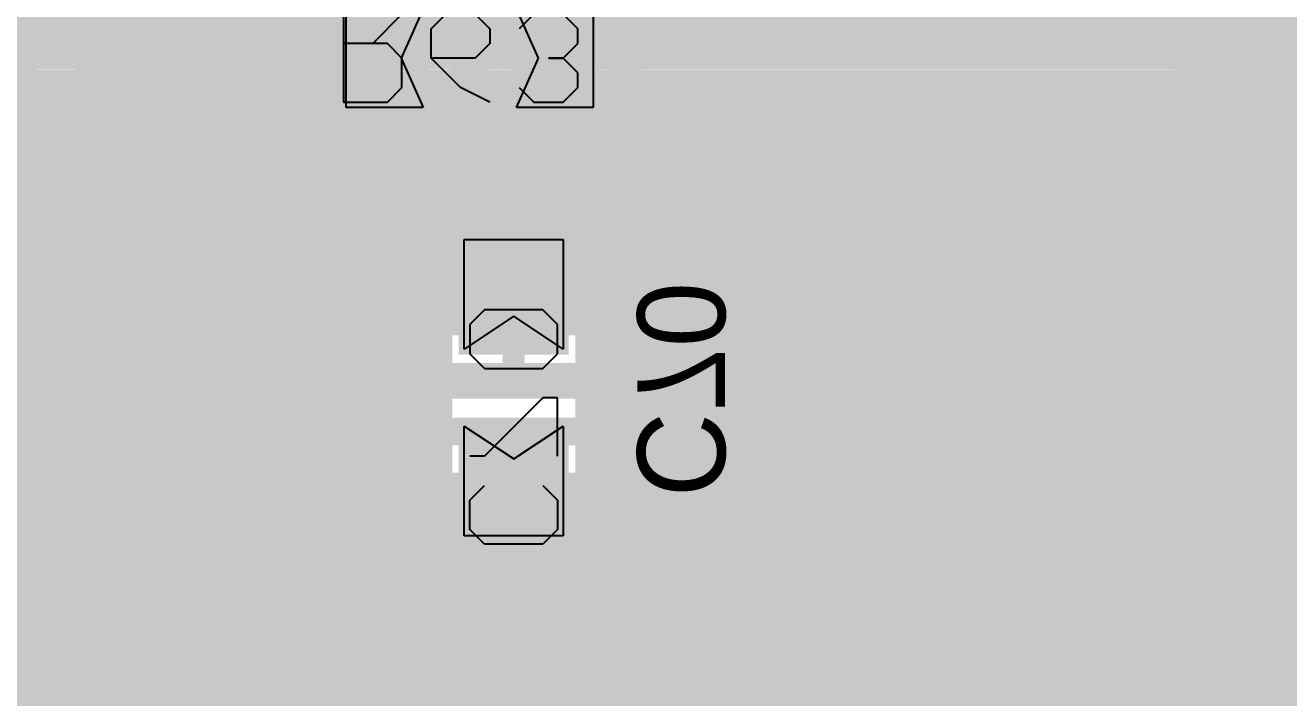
# Model space of a CAD drawing. Header units: millimetres. Extents: x 0.11 to 5.67, y 0.55 to 4.24.
# Drawn here: x 4.1892 to 4.6419, y 3.6122 to 3.8533 of the extents above; entities that cross this region are included whole.
import ezdxf

# ---------------------------------------------------------------- set-up
doc = ezdxf.new("R2010")
doc.units = ezdxf.units.MM
doc.header["$MEASUREMENT"] = 0
for name, color, linetype in [('BottomLayer', 5, 'Continuous'), ('BottomOverlay', 54, 'Continuous'), ('BottomPaste', 16, 'Continuous'), ('BottomSolder', 6, 'Continuous'), ('InternalPlane1', 76, 'Continuous'), ('InternalPlane2', 16, 'Continuous'), ('Mechanical3', 76, 'Continuous'), ('MultiLayer', 9, 'Continuous'), ('PadHoleLayer', 156, 'Continuous'), ('TopLayer', 1, 'Continuous'), ('ViaHoleLayer', 16, 'Continuous')]:
    doc.layers.add(name, color=color, linetype=linetype)

# ---------------------------------------------------------------- blocks, each defined once
blk = doc.blocks.new('ETHERNET_RJ45_4PORTS_36')
at = {"layer": 'InternalPlane1', "const_width": 0.08299}
blk.add_lwpolyline([(-1.0915, -0.4099, 1), (-1.0085, -0.4099, 1)], format="xyb", close=True, dxfattribs=at)
at = {"layer": 'InternalPlane2', "const_width": 0.08299}
blk.add_lwpolyline([(-1.0915, -0.4099, 1), (-1.0085, -0.4099, 1)], format="xyb", close=True, dxfattribs=at)
at = {"layer": 'PadHoleLayer', "const_width": 0.06299}
blk.add_lwpolyline([(-1.0815, -0.4099, 1), (-1.0185, -0.4099, 1)], format="xyb", close=True, dxfattribs=at)
blk = doc.blocks.new('RC0603_B_113')
at = {"layer": 'BottomLayer'}
for points in [[(-0.04429, -0.01772), (-0.01673, -0.01772), (-0.04429, 0.01772), (-0.01673, 0.01772)], [(0.04427, 0.01772), (0.01671, 0.01772), (0.04427, -0.01772), (0.01671, -0.01772)]]:
    blk.add_solid(points, dxfattribs=at)
at = {"layer": 'BottomOverlay', "const_width": 0.00701}
for points in [[(-0.05217, -0.02559), (-0.05217, 0.02559)], [(-0.05217, 0.02559), (0.05217, 0.02559)], [(0.05217, -0.02559), (0.05217, 0.02559)], [(-0.05217, -0.02559), (0.05217, -0.02559)]]:
    blk.add_lwpolyline(points, dxfattribs=at)
at = {"layer": 'BottomOverlay', "const_width": 0.0035}
for points in [[(-0.05392, 0.02559, 1), (-0.05041, 0.02559, 1)], [(-0.05392, 0.02559, 1), (-0.05041, 0.02559, 1)], [(0.05041, 0.02559, 1), (0.05392, 0.02559, 1)], [(0.05041, 0.02559, 1), (0.05392, 0.02559, 1)], [(-0.05392, -0.02559, 1), (-0.05041, -0.02559, 1)], [(-0.05392, -0.02559, 1), (-0.05041, -0.02559, 1)], [(0.05041, -0.02559, 1), (0.05392, -0.02559, 1)], [(0.05041, -0.02559, 1), (0.05392, -0.02559, 1)]]:
    blk.add_lwpolyline(points, format="xyb", close=True, dxfattribs=at)
at = {"layer": 'BottomPaste'}
for p, q in [((-0.04429, -0.01772), (-0.04429, 0.01772)), ((-0.04429, 0.01772), (-0.01673, 0.01772)), ((-0.01673, 0.01772), (-0.02461, 0)), ((0.02458, 0), (0.01671, 0.01772)), ((0.01671, 0.01772), (0.04427, 0.01772)), ((0.04427, 0.01772), (0.04427, -0.01772)), ((-0.02461, 0), (-0.01673, -0.01772)), ((0.01671, -0.01772), (0.02458, 0)), ((-0.01673, -0.01772), (-0.04429, -0.01772)), ((0.04427, -0.01772), (0.01671, -0.01772))]:
    blk.add_line(p, q, dxfattribs=at)
at = {"layer": 'BottomSolder'}
for points in [[(-0.04626, -0.01969), (-0.01476, -0.01969), (-0.04626, 0.01969), (-0.01476, 0.01969)], [(0.04624, 0.01969), (0.01474, 0.01969), (0.04624, -0.01969), (0.01474, -0.01969)]]:
    blk.add_solid(points, dxfattribs=at)
at = {"layer": 'Mechanical3'}
for p, q in [((-0.04528, 0.01575), (-0.04528, -0.01574)), ((-0.03478, 0.00525), (-0.02429, 0.01575)), ((-0.01379, 0.0105), (-0.00854, 0.01575)), ((-0.00854, 0.01575), (0.00195, 0.01575)), ((0.00195, 0.01575), (0.0072, 0.0105)), ((0.02294, 0.01575), (0.0177, 0.0105)), ((0.03344, 0.01575), (0.02294, 0.01575)), ((0.03869, 0.0105), (0.03344, 0.01575)), ((-0.01379, 0.00001), (-0.01379, 0.0105)), ((0.0072, 0.0105), (0.0072, 0.00525)), ((0.03869, 0.00525), (0.03869, 0.0105)), ((-0.02953, 0.00525), (-0.04528, 0.00525)), ((-0.02429, 0.00001), (-0.02953, 0.00525)), ((0.0072, 0.00525), (0.00195, 0.00001)), ((0.03344, 0.00001), (0.03869, 0.00525)), ((-0.02429, -0.01049), (-0.02429, 0.00001)), ((-0.00329, -0.01049), (-0.01379, 0.00001)), ((0.00195, 0.00001), (-0.01379, 0.00001)), ((0.03344, 0.00001), (0.02819, 0.00001)), ((0.02819, 0.00001), (0.03344, 0.00001)), ((0.03869, -0.00524), (0.03344, 0.00001)), ((0.03869, -0.01049), (0.03869, -0.00524)), ((-0.02953, -0.01574), (-0.02429, -0.01049)), ((0.0072, -0.01574), (-0.00329, -0.01049)), ((0.0177, -0.01049), (0.02294, -0.01574)), ((0.03344, -0.01574), (0.03869, -0.01049)), ((-0.04528, -0.01574), (-0.02953, -0.01574)), ((0.02294, -0.01574), (0.03344, -0.01574))]:
    blk.add_line(p, q, dxfattribs=at)
blk = doc.blocks.new('CC0603_B_212')
at = {"layer": 'BottomLayer'}
for points in [[(-0.05315, -0.01772), (-0.01378, -0.01772), (-0.05315, 0.01772), (-0.01378, 0.01772)], [(0.05315, 0.01772), (0.01378, 0.01772), (0.05315, -0.01772), (0.01378, -0.01772)]]:
    blk.add_solid(points, dxfattribs=at)
at = {"layer": 'BottomOverlay', "const_width": 0.00701}
for points in [[(-0.06031, -0.02558, -0.201181), (-0.06035, 0.02547)], [(0.06042, 0.02547, -0.201181), (0.06038, -0.02558)]]:
    blk.add_lwpolyline(points, format="xyb", dxfattribs=at)
at = {"layer": 'BottomOverlay', "const_width": 0.0035}
for points in [[(-0.0621, 0.02547, 1), (-0.0586, 0.02547, 1)], [(-0.06172, 0.0255, 1), (-0.05821, 0.0255, 1)], [(0.05828, 0.0255, 1), (0.06179, 0.0255, 1)], [(0.05867, 0.02547, 1), (0.06217, 0.02547, 1)], [(-0.06206, -0.02558, 1), (-0.05856, -0.02558, 1)], [(-0.06179, -0.02559, 1), (-0.05829, -0.02559, 1)], [(0.05829, -0.02559, 1), (0.06179, -0.02559, 1)], [(0.05863, -0.02558, 1), (0.06213, -0.02558, 1)]]:
    blk.add_lwpolyline(points, format="xyb", close=True, dxfattribs=at)
at = {"layer": 'BottomOverlay', "const_width": 0.00701}
for points in [[(-0.05996, 0.0255), (0.06004, 0.0255)], [(-0.06004, -0.02559), (0.06004, -0.02559)]]:
    blk.add_lwpolyline(points, dxfattribs=at)
at = {"layer": 'BottomPaste'}
for p, q in [((-0.05315, -0.01772), (-0.05315, 0.01772)), ((-0.05315, 0.01772), (-0.01378, 0.01772)), ((-0.01378, 0.01772), (-0.02559, 0)), ((0.02559, 0), (0.01378, 0.01772)), ((0.01378, 0.01772), (0.05315, 0.01772)), ((0.05315, 0.01772), (0.05315, -0.01772)), ((-0.02559, 0), (-0.01378, -0.01772)), ((0.01378, -0.01772), (0.02559, 0)), ((-0.01378, -0.01772), (-0.05315, -0.01772)), ((0.05315, -0.01772), (0.01378, -0.01772))]:
    blk.add_line(p, q, dxfattribs=at)
at = {"layer": 'BottomSolder'}
for points in [[(-0.05512, -0.01969), (-0.01181, -0.01969), (-0.05512, 0.01969), (-0.01181, 0.01969)], [(0.05512, 0.01969), (0.01181, 0.01969), (0.05512, -0.01969), (0.01181, -0.01969)]]:
    blk.add_solid(points, dxfattribs=at)
at = {"layer": 'Mechanical3'}
for p, q in [((-0.0561, 0.0105), (-0.05085, 0.01575)), ((-0.05085, 0.01575), (-0.04036, 0.01575)), ((-0.04036, 0.01575), (-0.03511, 0.0105)), ((-0.02462, 0.0105), (-0.02462, 0.01575)), ((0.01212, 0.01575), (0.00687, 0.0105)), ((0.02261, 0.01575), (0.01212, 0.01575)), ((0.02786, 0.0105), (0.02261, 0.01575)), ((-0.0561, -0.01049), (-0.0561, 0.0105)), ((-0.00363, -0.01049), (-0.02462, 0.0105)), ((0.00687, 0.0105), (0.00687, -0.01049)), ((0.02786, -0.01049), (0.02786, 0.0105)), ((-0.05085, -0.01574), (-0.0561, -0.01049)), ((-0.03511, -0.01049), (-0.04036, -0.01574)), ((-0.00363, -0.01574), (-0.00363, -0.01049)), ((0.00687, -0.01049), (0.01212, -0.01574)), ((0.02261, -0.01574), (0.02786, -0.01049)), ((-0.04036, -0.01574), (-0.05085, -0.01574)), ((-0.02462, -0.01574), (-0.00363, -0.01574)), ((0.01212, -0.01574), (0.02261, -0.01574))]:
    blk.add_line(p, q, dxfattribs=at)

msp = doc.modelspace()

# ---------------------------------------------------------------- linework, layer by layer
at = {"layer": 'BottomLayer'}
for points, const_width in [([(4.16043, 3.89817), (4.21706, 3.84154)], 0.01969), ([(4.37891, 3.84154), (4.37891, 3.88777)], 0.00787), ([(4.34547, 3.81004), (4.34547, 3.87303)], 0.00787), ([(4.35135, 3.81004), (4.35135, 3.87303)], 0.00787), ([(4.40647, 3.81004), (4.40647, 3.87303)], 0.00787), ([(4.34547, 3.85727), (4.35135, 3.85727)], 0.00787), ([(4.40647, 3.85727), (4.61721, 3.85727)], 0.00787), ([(4.17266, 3.85253), (4.20036, 3.82483)], 0.00787), ([(4.34547, 3.8494), (4.35135, 3.8494)], 0.00787), ([(4.40647, 3.8494), (4.61233, 3.8494)], 0.00787), ([(4.21706, 3.84154), (4.31791, 3.84154)], 0.01969), ([(4.34547, 3.84153), (4.35135, 3.84153)], 0.00787), ([(4.40647, 3.84153), (4.60865, 3.84153)], 0.00787), ([(3.90497, 3.83365), (4.19154, 3.83365)], 0.00787), ([(4.34547, 3.83365), (4.35135, 3.83365)], 0.00787), ([(4.40647, 3.83365), (4.60598, 3.83365)], 0.00787), ([(3.89709, 3.82578), (4.19942, 3.82578)], 0.00787), ([(4.34547, 3.82578), (4.35135, 3.82578)], 0.00787), ([(4.40647, 3.82578), (4.60422, 3.82578)], 0.00787), ([(3.87498, 3.8179), (4.29035, 3.8179)], 0.00787), ([(4.21706, 3.81791), (4.29035, 3.81791)], 0.00787), ([(4.29035, 3.81004), (4.29035, 3.81791)], 0.00787), ([(4.34547, 3.8179), (4.35135, 3.8179)], 0.00787), ([(4.40647, 3.8179), (4.60331, 3.8179)], 0.00787), ([(3.87498, 3.81003), (4.60321, 3.81003)], 0.00787), ([(4.29035, 3.81004), (4.34547, 3.81004)], 0.00787), ([(4.35135, 3.81004), (4.40647, 3.81004)], 0.00787), ([(2.65592, 3.80216), (4.60392, 3.80216)], 0.00787), ([(2.65438, 3.79428), (4.60546, 3.79428)], 0.00787), ([(3.92126, 3.78641), (4.33465, 3.78641)], 0.00787), ([(4.33465, 3.78839), (4.3937, 3.78839)], 0.00787), ([(4.33465, 3.72539), (4.33465, 3.78839)], 0.00787), ([(4.3937, 3.72539), (4.3937, 3.78839)], 0.00787), ([(4.3937, 3.78641), (4.6079, 3.78641)], 0.00787), ([(4.36417, 3.75689), (4.36417, 3.78445)], 0.00787), ([(3.92126, 3.77853), (4.33465, 3.77853)], 0.00787), ([(4.3937, 3.77853), (4.61132, 3.77853)], 0.00787), ([(3.92126, 3.77066), (4.33465, 3.77066)], 0.00787), ([(4.3937, 3.77066), (4.61588, 3.77066)], 0.00787), ([(3.92126, 3.76279), (4.33465, 3.76279)], 0.00787), ([(4.3937, 3.76279), (4.62184, 3.76279)], 0.00787), ([(3.92126, 3.75491), (4.33465, 3.75491)], 0.00787), ([(4.33858, 3.75689), (4.36417, 3.75689)], 0.00787), ([(4.36417, 3.75689), (4.38976, 3.75689)], 0.00787), ([(4.36417, 3.72933), (4.36417, 3.75689)], 0.00787), ([(4.3937, 3.75491), (4.62972, 3.75491)], 0.00787), ([(3.92126, 3.74704), (4.33465, 3.74704)], 0.00787), ([(4.3937, 3.74704), (4.64063, 3.74704)], 0.00787), ([(3.92126, 3.73916), (4.33465, 3.73916)], 0.00787), ([(4.3937, 3.73916), (4.65887, 3.73916)], 0.00787), ([(3.92126, 3.73129), (4.33465, 3.73129)], 0.00787), ([(4.3937, 3.73129), (4.74792, 3.73129)], 0.00787), ([(3.92323, 3.72342), (4.33268, 3.72342)], 0.00787), ([(4.33268, 3.72343), (4.39567, 3.72343)], 0.00787), ([(4.33268, 3.6565), (4.33268, 3.72343)], 0.00787), ([(4.33465, 3.72539), (4.3937, 3.72539)], 0.00787), ([(4.39567, 3.6565), (4.39567, 3.72343)], 0.00787), ([(4.39567, 3.72342), (4.7418, 3.72342)], 0.00787), ([(3.92323, 3.71554), (4.33268, 3.71554)], 0.00787), ([(4.39567, 3.71554), (4.73755, 3.71554)], 0.00787), ([(3.92323, 3.70767), (4.33268, 3.70767)], 0.00787), ([(4.39567, 3.70767), (4.73474, 3.70767)], 0.00787), ([(3.92323, 3.69979), (4.33268, 3.69979)], 0.00787), ([(4.39567, 3.69979), (4.73315, 3.69979)], 0.00787), ([(4.36417, 3.63681), (4.36417, 3.68996)], 0.01969), ([(3.92323, 3.69192), (4.33268, 3.69192)], 0.00787), ([(4.39567, 3.69192), (4.73268, 3.69192)], 0.00787), ([(3.92323, 3.68405), (4.33268, 3.68405)], 0.00787), ([(4.39567, 3.68405), (4.7333, 3.68405)], 0.00787), ([(3.92323, 3.67617), (4.33268, 3.67617)], 0.00787), ([(4.39567, 3.67617), (4.73505, 3.67617)], 0.00787), ([(3.92323, 3.6683), (4.33268, 3.6683)], 0.00787), ([(4.39567, 3.6683), (4.73804, 3.6683)], 0.00787), ([(3.92323, 3.66042), (4.33268, 3.66042)], 0.00787), ([(4.39567, 3.66042), (4.74251, 3.66042)], 0.00787), ([(4.33268, 3.6565), (4.34055, 3.6565)], 0.00787), ([(4.34055, 3.63681), (4.34055, 3.6565)], 0.00787), ([(4.3878, 3.6565), (4.39567, 3.6565)], 0.00787), ([(4.3878, 3.6466), (4.3878, 3.6565)], 0.00787), ([(3.91535, 3.65255), (4.34055, 3.65255)], 0.00787), ([(4.3878, 3.65255), (4.74895, 3.65255)], 0.00787), ([(4.3878, 3.6466), (4.42627, 3.60812)], 0.00787), ([(3.91535, 3.64468), (4.34055, 3.64468)], 0.00787), ([(4.36417, 3.63681), (4.42992, 3.57106)], 0.01969), ([(4.38971, 3.64468), (4.75853, 3.64468)], 0.00787), ([(3.91535, 3.6368), (4.34055, 3.6368)], 0.00787), ([(4.39759, 3.6368), (4.77707, 3.6368)], 0.00787), ([(3.91502, 3.62893), (4.34191, 3.62893)], 0.00787), ([(4.40546, 3.62893), (5.0016, 3.62893)], 0.00787), ([(3.91218, 3.62105), (4.34657, 3.62105)], 0.00787), ([(4.34747, 3.62011), (4.38785, 3.57973)], 0.00787), ([(4.41334, 3.62105), (4.99404, 3.62105)], 0.00787), ([(3.90544, 3.61318), (4.3544, 3.61318)], 0.00787), ([(4.42121, 3.61318), (4.98758, 3.61318)], 0.00787)]:
    msp.add_lwpolyline(points, dxfattribs=dict(at, const_width=const_width))
for points, const_width in [([(4.75669, 3.81299, 1), (4.60315, 3.81299, 1)], 0.00787), ([(4.3435, 3.8494, 1), (4.34744, 3.8494, 1)], 0.00394), ([(4.34939, 3.8494, 1), (4.35332, 3.8494, 1)], 0.00394), ([(4.4045, 3.8494, 1), (4.40844, 3.8494, 1)], 0.00394), ([(4.61036, 3.8494, 1), (4.6143, 3.8494, 1)], 0.00394), ([(4.21214, 3.84154, 1), (4.22199, 3.84154, 1)], 0.00984), ([(4.21214, 3.84154, 1), (4.22199, 3.84154, 1)], 0.00984), ([(4.31299, 3.84154, 1), (4.32283, 3.84154, 1)], 0.00984), ([(4.3435, 3.84153, 1), (4.34744, 3.84153, 1)], 0.00394), ([(4.34939, 3.84153, 1), (4.35332, 3.84153, 1)], 0.00394), ([(4.37694, 3.84154, 1), (4.38088, 3.84154, 1)], 0.00394), ([(4.4045, 3.84153, 1), (4.40844, 3.84153, 1)], 0.00394), ([(4.60668, 3.84153, 1), (4.61062, 3.84153, 1)], 0.00394), ([(4.18957, 3.83365, 1), (4.19351, 3.83365, 1)], 0.00394), ([(4.3435, 3.83365, 1), (4.34744, 3.83365, 1)], 0.00394), ([(4.34939, 3.83365, 1), (4.35332, 3.83365, 1)], 0.00394), ([(4.4045, 3.83365, 1), (4.40844, 3.83365, 1)], 0.00394), ([(4.60401, 3.83365, 1), (4.60795, 3.83365, 1)], 0.00394), ([(4.19745, 3.82578, 1), (4.20138, 3.82578, 1)], 0.00394), ([(4.19839, 3.82483, 1), (4.20233, 3.82483, 1)], 0.00394), ([(4.19839, 3.82483, 1), (4.20233, 3.82483, 1)], 0.00394), ([(4.19839, 3.82483, 1), (4.20233, 3.82483, 1)], 0.00394), ([(4.3435, 3.82578, 1), (4.34744, 3.82578, 1)], 0.00394), ([(4.34939, 3.82578, 1), (4.35332, 3.82578, 1)], 0.00394), ([(4.4045, 3.82578, 1), (4.40844, 3.82578, 1)], 0.00394), ([(4.60225, 3.82578, 1), (4.60619, 3.82578, 1)], 0.00394), ([(4.2151, 3.81791, 1), (4.21903, 3.81791, 1)], 0.00394), ([(4.2151, 3.81791, 1), (4.21903, 3.81791, 1)], 0.00394), ([(4.2151, 3.81791, 1), (4.21903, 3.81791, 1)], 0.00394), ([(4.28839, 3.81791, 1), (4.29232, 3.81791, 1)], 0.00394), ([(4.28839, 3.81791, 1), (4.29232, 3.81791, 1)], 0.00394), ([(4.28839, 3.8179, 1), (4.29232, 3.8179, 1)], 0.00394), ([(4.3435, 3.8179, 1), (4.34744, 3.8179, 1)], 0.00394), ([(4.34939, 3.8179, 1), (4.35332, 3.8179, 1)], 0.00394), ([(4.4045, 3.8179, 1), (4.40844, 3.8179, 1)], 0.00394), ([(4.60134, 3.8179, 1), (4.60528, 3.8179, 1)], 0.00394), ([(4.60118, 3.81299, 1), (4.60512, 3.81299, 1)], 0.00394), ([(4.28839, 3.81004, 1), (4.29232, 3.81004, 1)], 0.00394), ([(4.28839, 3.81004, 1), (4.29232, 3.81004, 1)], 0.00394), ([(4.3435, 3.81004, 1), (4.34744, 3.81004, 1)], 0.00394), ([(4.3435, 3.81004, 1), (4.34744, 3.81004, 1)], 0.00394), ([(4.34939, 3.81004, 1), (4.35332, 3.81004, 1)], 0.00394), ([(4.34939, 3.81004, 1), (4.35332, 3.81004, 1)], 0.00394), ([(4.4045, 3.81004, 1), (4.40844, 3.81004, 1)], 0.00394), ([(4.4045, 3.81004, 1), (4.40844, 3.81004, 1)], 0.00394), ([(4.60124, 3.81003, 1), (4.60518, 3.81003, 1)], 0.00394), ([(4.60195, 3.80216, 1), (4.60589, 3.80216, 1)], 0.00394), ([(4.6035, 3.79428, 1), (4.60743, 3.79428, 1)], 0.00394), ([(4.33268, 3.78839, 1), (4.33661, 3.78839, 1)], 0.00394), ([(4.33268, 3.78839, 1), (4.33661, 3.78839, 1)], 0.00394), ([(4.33268, 3.78641, 1), (4.33661, 3.78641, 1)], 0.00394), ([(4.39173, 3.78839, 1), (4.39567, 3.78839, 1)], 0.00394), ([(4.39173, 3.78839, 1), (4.39567, 3.78839, 1)], 0.00394), ([(4.39173, 3.78641, 1), (4.39567, 3.78641, 1)], 0.00394), ([(4.60593, 3.78641, 1), (4.60987, 3.78641, 1)], 0.00394), ([(4.3622, 3.78445, 1), (4.36614, 3.78445, 1)], 0.00394), ([(4.33268, 3.77853, 1), (4.33661, 3.77853, 1)], 0.00394), ([(4.39173, 3.77853, 1), (4.39567, 3.77853, 1)], 0.00394), ([(4.60935, 3.77853, 1), (4.61329, 3.77853, 1)], 0.00394), ([(4.25591, 3.7628, 1), (4.26772, 3.7628, 1)], 0.01181), ([(4.33268, 3.77066, 1), (4.33661, 3.77066, 1)], 0.00394), ([(4.39173, 3.77066, 1), (4.39567, 3.77066, 1)], 0.00394), ([(4.40551, 3.7628, 1), (4.41732, 3.7628, 1)], 0.01181), ([(4.55118, 3.7628, 1), (4.56299, 3.7628, 1)], 0.01181), ([(4.61391, 3.77066, 1), (4.61784, 3.77066, 1)], 0.00394), ([(4.33268, 3.76279, 1), (4.33661, 3.76279, 1)], 0.00394), ([(4.39173, 3.76279, 1), (4.39567, 3.76279, 1)], 0.00394), ([(4.61987, 3.76279, 1), (4.62381, 3.76279, 1)], 0.00394), ([(4.33268, 3.75491, 1), (4.33661, 3.75491, 1)], 0.00394), ([(4.33661, 3.75689, 1), (4.34055, 3.75689, 1)], 0.00394), ([(4.3622, 3.75689, 1), (4.36614, 3.75689, 1)], 0.00394), ([(4.3622, 3.75689, 1), (4.36614, 3.75689, 1)], 0.00394), ([(4.3622, 3.75689, 1), (4.36614, 3.75689, 1)], 0.00394), ([(4.3622, 3.75689, 1), (4.36614, 3.75689, 1)], 0.00394), ([(4.3878, 3.75689, 1), (4.39173, 3.75689, 1)], 0.00394), ([(4.39173, 3.75491, 1), (4.39567, 3.75491, 1)], 0.00394), ([(4.62775, 3.75491, 1), (4.63168, 3.75491, 1)], 0.00394), ([(4.33268, 3.74704, 1), (4.33661, 3.74704, 1)], 0.00394), ([(4.39173, 3.74704, 1), (4.39567, 3.74704, 1)], 0.00394), ([(4.63866, 3.74704, 1), (4.6426, 3.74704, 1)], 0.00394), ([(4.33268, 3.73916, 1), (4.33661, 3.73916, 1)], 0.00394), ([(4.39173, 3.73916, 1), (4.39567, 3.73916, 1)], 0.00394), ([(4.33268, 3.73129, 1), (4.33661, 3.73129, 1)], 0.00394), ([(4.39173, 3.73129, 1), (4.39567, 3.73129, 1)], 0.00394), ([(4.3622, 3.72933, 1), (4.36614, 3.72933, 1)], 0.00394), ([(4.33071, 3.72343, 1), (4.33465, 3.72343, 1)], 0.00394), ([(4.33071, 3.72343, 1), (4.33465, 3.72343, 1)], 0.00394), ([(4.33071, 3.72342, 1), (4.33465, 3.72342, 1)], 0.00394), ([(4.33268, 3.72539, 1), (4.33661, 3.72539, 1)], 0.00394), ([(4.33268, 3.72539, 1), (4.33661, 3.72539, 1)], 0.00394), ([(4.39173, 3.72539, 1), (4.39567, 3.72539, 1)], 0.00394), ([(4.39173, 3.72539, 1), (4.39567, 3.72539, 1)], 0.00394), ([(4.3937, 3.72343, 1), (4.39764, 3.72343, 1)], 0.00394), ([(4.3937, 3.72343, 1), (4.39764, 3.72343, 1)], 0.00394), ([(4.3937, 3.72342, 1), (4.39764, 3.72342, 1)], 0.00394), ([(4.33071, 3.71554, 1), (4.33465, 3.71554, 1)], 0.00394), ([(4.3937, 3.71554, 1), (4.39764, 3.71554, 1)], 0.00394), ([(4.33071, 3.70767, 1), (4.33465, 3.70767, 1)], 0.00394), ([(4.3937, 3.70767, 1), (4.39764, 3.70767, 1)], 0.00394), ([(4.33071, 3.69979, 1), (4.33465, 3.69979, 1)], 0.00394), ([(4.3937, 3.69979, 1), (4.39764, 3.69979, 1)], 0.00394), ([(4.35925, 3.68996, 1), (4.36909, 3.68996, 1)], 0.00984), ([(4.33071, 3.69192, 1), (4.33465, 3.69192, 1)], 0.00394), ([(4.3937, 3.69192, 1), (4.39764, 3.69192, 1)], 0.00394), ([(4.33071, 3.68405, 1), (4.33465, 3.68405, 1)], 0.00394), ([(4.3937, 3.68405, 1), (4.39764, 3.68405, 1)], 0.00394), ([(4.2874, 3.67224, 1), (4.29921, 3.67224, 1)], 0.01181), ([(4.43701, 3.67224, 1), (4.44882, 3.67224, 1)], 0.01181), ([(4.58268, 3.67224, 1), (4.59449, 3.67224, 1)], 0.01181), ([(4.33071, 3.67617, 1), (4.33465, 3.67617, 1)], 0.00394), ([(4.3937, 3.67617, 1), (4.39764, 3.67617, 1)], 0.00394), ([(4.33071, 3.6683, 1), (4.33465, 3.6683, 1)], 0.00394), ([(4.3937, 3.6683, 1), (4.39764, 3.6683, 1)], 0.00394), ([(4.33071, 3.66042, 1), (4.33465, 3.66042, 1)], 0.00394), ([(4.3937, 3.66042, 1), (4.39764, 3.66042, 1)], 0.00394), ([(4.33071, 3.6565, 1), (4.33465, 3.6565, 1)], 0.00394), ([(4.33071, 3.6565, 1), (4.33465, 3.6565, 1)], 0.00394), ([(4.33858, 3.6565, 1), (4.34252, 3.6565, 1)], 0.00394), ([(4.33858, 3.6565, 1), (4.34252, 3.6565, 1)], 0.00394), ([(4.38583, 3.6565, 1), (4.38976, 3.6565, 1)], 0.00394), ([(4.38583, 3.6565, 1), (4.38976, 3.6565, 1)], 0.00394), ([(4.3937, 3.6565, 1), (4.39764, 3.6565, 1)], 0.00394), ([(4.3937, 3.6565, 1), (4.39764, 3.6565, 1)], 0.00394), ([(4.33858, 3.65255, 1), (4.34252, 3.65255, 1)], 0.00394), ([(4.38583, 3.65255, 1), (4.38976, 3.65255, 1)], 0.00394), ([(4.38583, 3.6466, 1), (4.38976, 3.6466, 1)], 0.00394), ([(4.38583, 3.6466, 1), (4.38976, 3.6466, 1)], 0.00394), ([(4.33858, 3.64468, 1), (4.34252, 3.64468, 1)], 0.00394), ([(4.35925, 3.63681, 1), (4.36909, 3.63681, 1)], 0.00984), ([(4.35925, 3.63681, 1), (4.36909, 3.63681, 1)], 0.00984), ([(4.38775, 3.64468, 1), (4.39168, 3.64468, 1)], 0.00394), ([(4.33858, 3.63681, 1), (4.34252, 3.63681, 1)], 0.00394), ([(4.33858, 3.63681, 1), (4.34252, 3.63681, 1)], 0.00394), ([(4.33858, 3.63681, 1), (4.34252, 3.63681, 1)], 0.00394), ([(4.33858, 3.6368, 1), (4.34252, 3.6368, 1)], 0.00394), ([(4.39562, 3.6368, 1), (4.39956, 3.6368, 1)], 0.00394), ([(4.33994, 3.62893, 1), (4.34387, 3.62893, 1)], 0.00394), ([(4.40349, 3.62893, 1), (4.40743, 3.62893, 1)], 0.00394), ([(4.34461, 3.62105, 1), (4.34854, 3.62105, 1)], 0.00394), ([(4.3455, 3.62011, 1), (4.34944, 3.62011, 1)], 0.00394), ([(4.3455, 3.62011, 1), (4.34944, 3.62011, 1)], 0.00394), ([(4.3455, 3.62011, 1), (4.34944, 3.62011, 1)], 0.00394), ([(4.41137, 3.62105, 1), (4.41531, 3.62105, 1)], 0.00394), ([(4.35243, 3.61318, 1), (4.35637, 3.61318, 1)], 0.00394), ([(4.41924, 3.61318, 1), (4.42318, 3.61318, 1)], 0.00394)]:
    msp.add_lwpolyline(points, format="xyb", close=True, dxfattribs=dict(at, const_width=const_width))
at = {"layer": 'BottomLayer', "const_width": 0.00787}
for points in [[(4.21706, 3.81791, -0.198912), (4.20036, 3.82483)], [(4.21706, 3.81791, -0.198912), (4.20036, 3.82483)], [(4.34747, 3.62011, -0.198912), (4.34055, 3.63681)], [(4.34747, 3.62011, -0.198912), (4.34055, 3.63681)]]:
    msp.add_lwpolyline(points, format="xyb", dxfattribs=at)
at = {"layer": 'InternalPlane2', "const_width": 0.02591}
for points in [[(4.24886, 3.7628, 1), (4.27476, 3.7628, 1)], [(4.39846, 3.7628, 1), (4.42437, 3.7628, 1)], [(4.54413, 3.7628, 1), (4.57004, 3.7628, 1)], [(4.28035, 3.67224, 1), (4.30626, 3.67224, 1)], [(4.42996, 3.67224, 1), (4.45587, 3.67224, 1)], [(4.57563, 3.67224, 1), (4.60154, 3.67224, 1)], [(4.65043, 3.61713, 1), (4.67634, 3.61713, 1)]]:
    msp.add_lwpolyline(points, format="xyb", close=True, dxfattribs=at)
at = {"layer": 'MultiLayer', "const_width": 0.01181}
for points in [[(4.25591, 3.7628, 1), (4.26772, 3.7628, 1)], [(4.40551, 3.7628, 1), (4.41732, 3.7628, 1)], [(4.55118, 3.7628, 1), (4.56299, 3.7628, 1)], [(4.2874, 3.67224, 1), (4.29921, 3.67224, 1)], [(4.43701, 3.67224, 1), (4.44882, 3.67224, 1)], [(4.58268, 3.67224, 1), (4.59449, 3.67224, 1)]]:
    msp.add_lwpolyline(points, format="xyb", close=True, dxfattribs=at)
at = {"layer": 'TopLayer', "const_width": 0.00787}
for points in [[(4.20768, 3.89817, -2.548774), (4.16398, 3.94528)], [(4.61642, 3.74606, -0.198912), (4.62964, 3.74059)], [(4.61642, 3.74606, -0.198912), (4.62964, 3.74059)]]:
    msp.add_lwpolyline(points, format="xyb", dxfattribs=at)
at = {"layer": 'TopLayer'}
for points, const_width in [([(4.75669, 3.81299, 1), (4.60315, 3.81299, 1)], 0.00787), ([(4.61036, 3.8494, 1), (4.6143, 3.8494, 1)], 0.00394), ([(4.60668, 3.84153, 1), (4.61062, 3.84153, 1)], 0.00394), ([(4.60401, 3.83365, 1), (4.60795, 3.83365, 1)], 0.00394), ([(4.60225, 3.82578, 1), (4.60619, 3.82578, 1)], 0.00394), ([(4.60134, 3.8179, 1), (4.60528, 3.8179, 1)], 0.00394), ([(4.60118, 3.81299, 1), (4.60512, 3.81299, 1)], 0.00394), ([(4.60124, 3.81003, 1), (4.60518, 3.81003, 1)], 0.00394), ([(4.60195, 3.80216, 1), (4.60589, 3.80216, 1)], 0.00394), ([(4.6035, 3.79428, 1), (4.60743, 3.79428, 1)], 0.00394), ([(4.60593, 3.78641, 1), (4.60987, 3.78641, 1)], 0.00394), ([(4.60935, 3.77853, 1), (4.61329, 3.77853, 1)], 0.00394), ([(4.25591, 3.7628, 1), (4.26772, 3.7628, 1)], 0.01181), ([(4.40551, 3.7628, 1), (4.41732, 3.7628, 1)], 0.01181), ([(4.55118, 3.7628, 1), (4.56299, 3.7628, 1)], 0.01181), ([(4.61391, 3.77066, 1), (4.61784, 3.77066, 1)], 0.00394), ([(4.61987, 3.76279, 1), (4.62381, 3.76279, 1)], 0.00394), ([(4.62775, 3.75491, 1), (4.63168, 3.75491, 1)], 0.00394), ([(4.61445, 3.74606, 1), (4.61839, 3.74606, 1)], 0.00394), ([(4.61445, 3.74606, 1), (4.61839, 3.74606, 1)], 0.00394), ([(4.61445, 3.74606, 1), (4.61839, 3.74606, 1)], 0.00394), ([(4.63866, 3.74704, 1), (4.6426, 3.74704, 1)], 0.00394), ([(4.62768, 3.74059, 1), (4.63161, 3.74059, 1)], 0.00394), ([(4.62768, 3.74059, 1), (4.63161, 3.74059, 1)], 0.00394), ([(4.62768, 3.74059, 1), (4.63161, 3.74059, 1)], 0.00394), ([(4.6291, 3.73916, 1), (4.63303, 3.73916, 1)], 0.00394), ([(4.63697, 3.73129, 1), (4.64091, 3.73129, 1)], 0.00394), ([(4.61396, 3.72736, 1), (4.61888, 3.72736, 1)], 0.00492), ([(4.61396, 3.72736, 1), (4.61888, 3.72736, 1)], 0.00492), ([(4.60581, 3.70768, 1), (4.61073, 3.70768, 1)], 0.00492), ([(4.60581, 3.70768, 1), (4.61073, 3.70768, 1)], 0.00492), ([(4.59855, 3.68898, 1), (4.60249, 3.68898, 1)], 0.00394), ([(4.59855, 3.68898, 1), (4.60249, 3.68898, 1)], 0.00394), ([(4.60348, 3.68405, 1), (4.60742, 3.68405, 1)], 0.00394), ([(4.2874, 3.67224, 1), (4.29921, 3.67224, 1)], 0.01181), ([(4.43701, 3.67224, 1), (4.44882, 3.67224, 1)], 0.01181), ([(4.58268, 3.67224, 1), (4.59449, 3.67224, 1)], 0.01181), ([(4.61136, 3.67617, 1), (4.61529, 3.67617, 1)], 0.00394), ([(4.61923, 3.6683, 1), (4.62317, 3.6683, 1)], 0.00394), ([(4.62711, 3.66042, 1), (4.63104, 3.66042, 1)], 0.00394), ([(4.63498, 3.65255, 1), (4.63892, 3.65255, 1)], 0.00394), ([(4.64285, 3.64468, 1), (4.64679, 3.64468, 1)], 0.00394)]:
    msp.add_lwpolyline(points, format="xyb", close=True, dxfattribs=dict(at, const_width=const_width))
for points, const_width in [([(4.18409, 3.85727), (4.61721, 3.85727)], 0.00787), ([(2.64751, 3.8494), (4.61233, 3.8494)], 0.00787), ([(2.65119, 3.84153), (4.60865, 3.84153)], 0.00787), ([(2.65386, 3.83365), (4.60598, 3.83365)], 0.00787), ([(2.65562, 3.82578), (4.60422, 3.82578)], 0.00787), ([(2.65653, 3.8179), (4.60331, 3.8179)], 0.00787), ([(2.65664, 3.81003), (4.60321, 3.81003)], 0.00787), ([(2.65592, 3.80216), (4.60392, 3.80216)], 0.00787), ([(2.65438, 3.79428), (4.60546, 3.79428)], 0.00787), ([(2.65194, 3.78641), (4.6079, 3.78641)], 0.00787), ([(2.64852, 3.77853), (4.61132, 3.77853)], 0.00787), ([(2.64397, 3.77066), (4.61588, 3.77066)], 0.00787), ([(2.638, 3.76279), (4.62184, 3.76279)], 0.00787), ([(2.63013, 3.75491), (4.62972, 3.75491)], 0.00787), ([(2.61921, 3.74704), (4.64063, 3.74704)], 0.00787), ([(2.67885, 3.74606), (4.61642, 3.74606)], 0.00787), ([(4.62964, 3.74059), (4.74228, 3.62795)], 0.00787), ([(4.63107, 3.73916), (4.65887, 3.73916)], 0.00787), ([(4.63894, 3.73129), (4.74792, 3.73129)], 0.00787), ([(2.67885, 3.72736), (4.61642, 3.72736)], 0.00984), ([(4.61642, 3.72736), (4.73453, 3.60925)], 0.00984), ([(2.68701, 3.70768), (4.60827, 3.70768)], 0.00984), ([(4.60827, 3.70768), (4.72638, 3.58957)], 0.00984), ([(2.69475, 3.68898), (4.60052, 3.68898)], 0.00787), ([(4.60052, 3.68898), (4.71315, 3.57634)], 0.00787), ([(2.68982, 3.68405), (4.60545, 3.68405)], 0.00787), ([(2.68195, 3.67617), (4.61333, 3.67617)], 0.00787), ([(2.67408, 3.6683), (4.6212, 3.6683)], 0.00787), ([(2.6662, 3.66042), (4.62907, 3.66042)], 0.00787), ([(3.47078, 3.65255), (4.63695, 3.65255)], 0.00787), ([(3.47868, 3.64468), (4.64482, 3.64468)], 0.00787), ([(3.48655, 3.6368), (4.6527, 3.6368)], 0.00787), ([(3.49442, 3.62893), (4.66057, 3.62893)], 0.00787), ([(3.5023, 3.62105), (4.66844, 3.62105)], 0.00787), ([(3.51017, 3.61318), (4.67632, 3.61318)], 0.00787)]:
    msp.add_lwpolyline(points, dxfattribs=dict(at, const_width=const_width))
at = {"layer": 'ViaHoleLayer', "const_width": 0.00591}
for points in [[(4.25886, 3.7628, 1), (4.26476, 3.7628, 1)], [(4.40846, 3.7628, 1), (4.41437, 3.7628, 1)], [(4.55413, 3.7628, 1), (4.56004, 3.7628, 1)], [(4.29035, 3.67224, 1), (4.29626, 3.67224, 1)], [(4.43996, 3.67224, 1), (4.44587, 3.67224, 1)], [(4.58563, 3.67224, 1), (4.59154, 3.67224, 1)]]:
    msp.add_lwpolyline(points, format="xyb", close=True, dxfattribs=at)

# ---------------------------------------------------------------- block references
for name, p, rotation in [('ETHERNET_RJ45_4PORTS_36', (3.62992, 3.40309), 180), ('RC0603_B_113', (4.34843, 3.84154), 360), ('CC0603_B_212', (4.36417, 3.72343), 90)]:
    msp.add_blockref(name, p, dxfattribs=dict(rotation=rotation))

# ---------------------------------------------------------------- texts
at = {"layer": 'BottomOverlay', "text_generation_flag": 2}
msp.add_text('C70', height=0.031496, rotation=270, dxfattribs=at).set_placement((4.40846, 3.68406))

doc.saveas('drawing.dxf')
